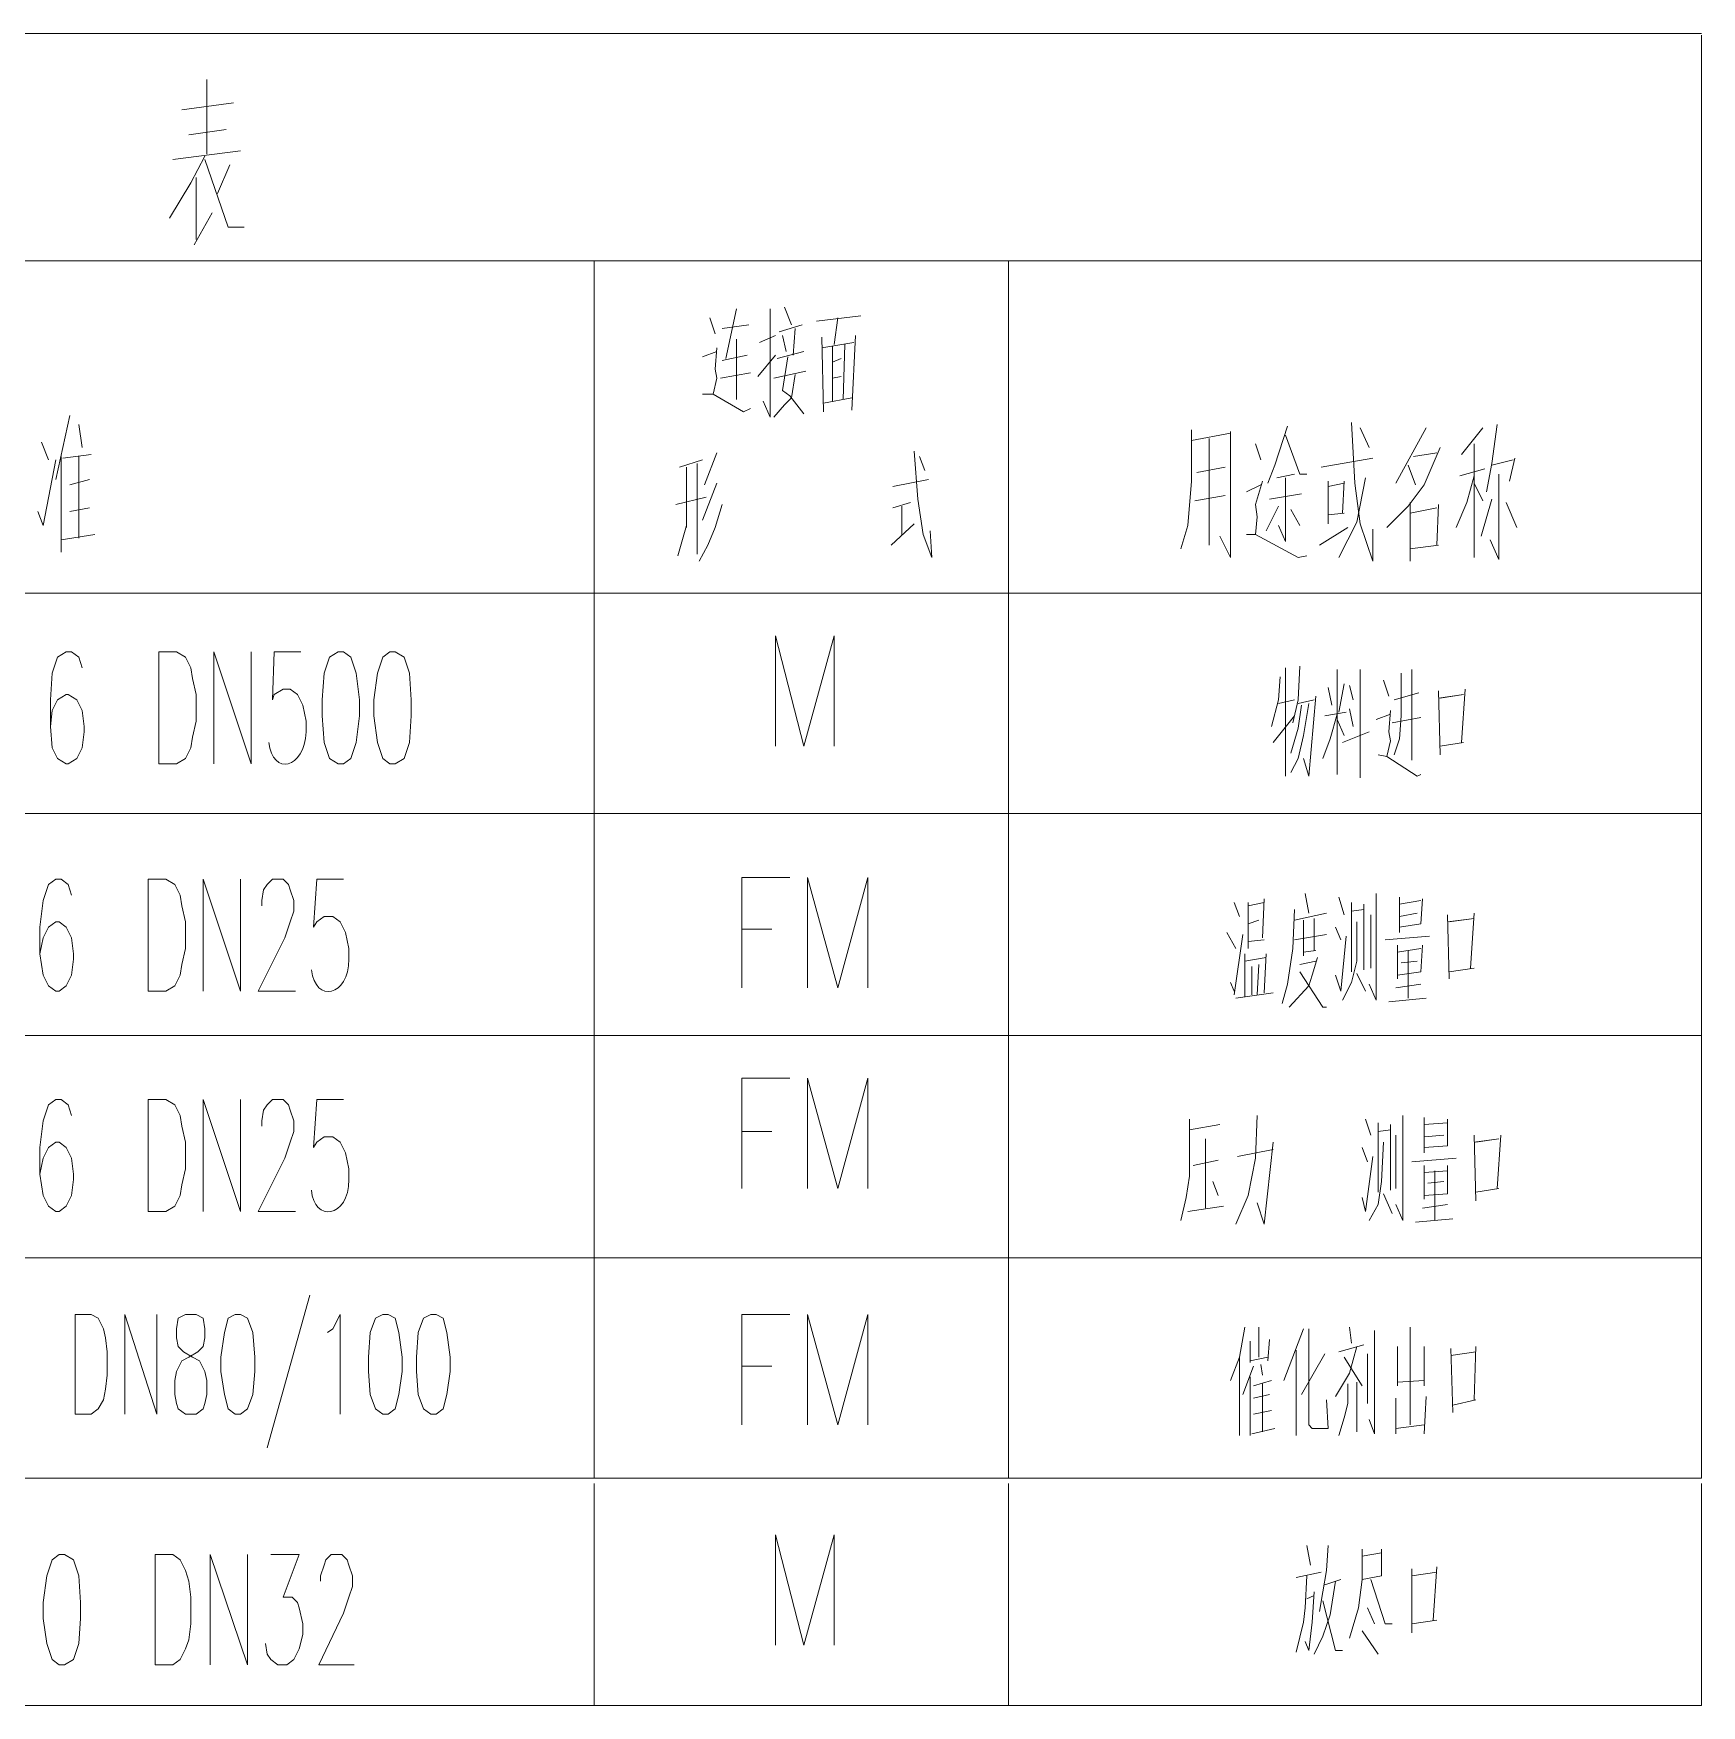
# Model space of a CAD drawing. Header units: millimetres. Extents: x 0 to 1648, y 27 to 2331.
# Drawn here: x 943.7 to 1112.6, y 1446.5 to 1615.9 of the extents above; entities that cross this region are included whole.
import ezdxf

# ---------------------------------------------------------------- set-up
doc = ezdxf.new("R2010")
doc.units = ezdxf.units.MM
doc.layers.add('1', color=7, linetype='Continuous')

msp = doc.modelspace()

# ---------------------------------------------------------------- linework, layer by layer
at = {"layer": '1', "color": 0, "lineweight": 5}
for points in [[(775.98, 1615.911732), (1112.58, 1615.911732)], [(1112.58, 1615.731732), (1112.58, 1559.211732)], [(961.2, 1611.231732), (961.2, 1603.671732)], [(958.68, 1608.171732), (963.9, 1608.891732)], [(959.4, 1605.651732), (963.18, 1606.191732)], [(964.62, 1604.031732), (957.78, 1603.131732)], [(961.02, 1603.491732), (959.58, 1600.791732), (957.42, 1597.191732)], [(961.02, 1603.131732), (963.36, 1596.291732), (964.98, 1596.291732)], [(963.54, 1602.591732), (962.28, 1599.711732)], [(960.12, 1601.331732), (960.12, 1595.031732)], [(959.94, 1594.491732), (961.74, 1597.731732)], [(775.98, 1592.871732), (1112.58, 1592.871732)], [(1000.44, 1592.871732), (1000.44, 1559.211732)], [(1042.38, 1592.871732), (1042.38, 1559.211732)], [(1012.14, 1587.111732), (1012.68, 1585.491732)], [(1014.84, 1588.011732), (1013.76, 1582.971732)], [(1018.26, 1588.011732), (1018.26, 1577.031732), (1017.54, 1578.651732)], [(1019.7, 1588.191732), (1020.42, 1586.391732)], [(1027.44, 1587.291732), (1022.94, 1586.751732)], [(1024.74, 1584.411732), (1025.1, 1587.111732)], [(1013.4, 1586.031732), (1016.1, 1586.391732)], [(1019.16, 1585.671732), (1021.5, 1586.391732)], [(1020.78, 1586.031732), (1020.6, 1583.331732)], [(1012.86, 1584.051732), (1012.68, 1581.891732), (1012.86, 1580.991732), (1012.5, 1579.371732)], [(1014.84, 1584.951732), (1014.84, 1578.831732)], [(1018.8, 1585.311732), (1017.18, 1584.591732)], [(1019.88, 1583.691732), (1019.52, 1585.311732)], [(1023.48, 1585.131732), (1023.66, 1577.571732)], [(1026.72, 1584.591732), (1023.48, 1584.051732)], [(1024.56, 1584.231732), (1024.56, 1578.651732)], [(1025.82, 1584.411732), (1025.64, 1578.831732)], [(1026.54, 1577.751732), (1026.9, 1585.311732)], [(1011.42, 1583.151732), (1012.86, 1583.691732)], [(1013.4, 1582.791732), (1015.92, 1583.331732)], [(1017, 1581.171732), (1018.8, 1583.331732)], [(1021.68, 1583.691732), (1018.98, 1582.971732)], [(1020.06, 1583.151732), (1019.52, 1579.731732)], [(1025.46, 1582.971732), (1024.56, 1582.611732)], [(1013.22, 1580.991732), (1016.28, 1581.531732)], [(1018.62, 1580.991732), (1021.86, 1581.711732)], [(1020.78, 1581.351732), (1020.42, 1579.011732)], [(1024.56, 1580.991732), (1025.46, 1581.171732)], [(1011.42, 1579.371732), (1012.5, 1579.371732)], [(1012.5, 1579.371732), (1015.56, 1577.571732), (1016.28, 1577.931732)], [(1018.62, 1577.031732), (1019.7, 1578.291732), (1020.42, 1579.011732)], [(1020.24, 1579.191732), (1019.52, 1579.731732)], [(1020.24, 1579.191732), (1021.68, 1577.391732)], [(1023.66, 1578.471732), (1026.54, 1579.011732)], [(947.34, 1577.211732), (945.9, 1570.731732)], [(948.24, 1576.311732), (948.6, 1573.971732)], [(1059.84, 1563.711732), (1060.56, 1566.051732), (1060.92, 1570.551732), (1060.92, 1575.771732)], [(1060.92, 1574.691732), (1064.88, 1575.411732)], [(1064.88, 1575.591732), (1064.88, 1562.811732), (1063.8, 1564.971732)], [(1070.64, 1576.131732), (1069.38, 1572.171732), (1068.66, 1570.371732)], [(1077.12, 1576.491732), (1077.48, 1570.371732), (1078.02, 1566.231732), (1079.28, 1562.451732), (1079.28, 1565.691732)], [(1078.02, 1575.951732), (1078.92, 1573.971732)], [(1084.68, 1575.951732), (1081.62, 1570.371732)], [(1090.44, 1575.951732), (1088.28, 1573.251732)], [(1091.88, 1576.311732), (1091.34, 1572.351732), (1090.8, 1569.471732)], [(945.18, 1572.711732), (944.46, 1574.511732)], [(1033.2, 1568.751732), (1032.84, 1573.611732)], [(1062.72, 1564.071732), (1062.72, 1574.871732)], [(1067.4, 1574.331732), (1067.94, 1572.711732)], [(1070.46, 1575.231732), (1071.9, 1571.271732), (1072.62, 1571.271732)], [(1086.12, 1573.971732), (1084.5, 1570.191732), (1082.88, 1568.031732)], [(1089.54, 1574.331732), (1089.54, 1562.811732)], [(944.1, 1567.491732), (944.64, 1566.051732), (945.9, 1572.711732)], [(946.44, 1573.071732), (946.44, 1563.351732)], [(946.62, 1572.891732), (949.5, 1573.251732)], [(948.24, 1573.071732), (948.24, 1564.791732)], [(1009.08, 1571.991732), (1011.42, 1572.711732)], [(1009.8, 1571.991732), (1009.8, 1568.031732)], [(1010.88, 1572.351732), (1010.88, 1563.171732)], [(1012.86, 1573.431732), (1011.6, 1570.191732)], [(1033.38, 1573.071732), (1033.92, 1571.631732)], [(1061.46, 1571.451732), (1064.34, 1571.991732)], [(1074.06, 1571.991732), (1079.28, 1572.891732)], [(1082.88, 1572.171732), (1083.6, 1570.191732)], [(1083.42, 1573.071732), (1085.76, 1573.431732)], [(1091.34, 1572.171732), (1093.5, 1572.711732)], [(1093.68, 1572.891732), (1093.14, 1570.551732)], [(947.34, 1570.191732), (949.32, 1570.731732)], [(1012.86, 1570.371732), (1011.42, 1566.591732)], [(1030.68, 1570.011732), (1034.28, 1570.731732)], [(1068.12, 1570.551732), (1067.4, 1568.211732), (1067.58, 1566.951732), (1067.4, 1565.151732), (1066.5, 1565.151732)], [(1066.5, 1569.471732), (1067.94, 1570.191732)], [(1069.56, 1570.911732), (1071.36, 1571.271732)], [(1070.46, 1570.911732), (1070.46, 1564.431732), (1069.74, 1566.051732)], [(1074.78, 1570.551732), (1074.78, 1566.231732)], [(1074.78, 1570.011732), (1076.4, 1570.371732)], [(1078.56, 1570.911732), (1077.66, 1566.411732), (1075.86, 1562.811732)], [(1076.4, 1570.551732), (1076.22, 1567.311732)], [(1089.54, 1571.091732), (1088.82, 1568.391732), (1087.74, 1565.871732)], [(1088.1, 1571.091732), (1090.62, 1571.811732)], [(1089.54, 1570.371732), (1090.44, 1568.571732)], [(1092.06, 1571.271732), (1092.06, 1562.631732), (1091.16, 1564.611732)], [(1008.72, 1568.211732), (1011.78, 1568.931732)], [(1033.2, 1568.751732), (1033.74, 1565.151732), (1034.64, 1562.811732), (1034.46, 1565.511732)], [(1064.34, 1569.111732), (1061.28, 1568.571732)], [(1068.84, 1568.751732), (1072.08, 1569.291732)], [(1091.34, 1568.751732), (1090.26, 1564.971732)], [(947.34, 1567.491732), (949.32, 1567.851732)], [(1009.8, 1565.871732), (1009.8, 1568.031732)], [(1013.4, 1568.211732), (1012.68, 1565.871732), (1011.96, 1564.071732), (1011.06, 1562.451732)], [(1030.68, 1567.851732), (1032.48, 1568.391732)], [(1031.58, 1568.031732), (1031.58, 1565.151732)], [(1069.74, 1568.031732), (1068.48, 1565.511732)], [(1071, 1567.671732), (1071.9, 1566.051732)], [(1076.4, 1567.311732), (1074.78, 1567.131732)], [(1082.88, 1568.031732), (1080.72, 1565.871732)], [(1083.06, 1568.391732), (1083.06, 1562.451732)], [(1083.06, 1567.311732), (1085.76, 1567.851732)], [(1085.76, 1564.071732), (1085.94, 1568.211732)], [(1092.78, 1568.391732), (1093.86, 1565.871732)], [(946.44, 1564.611732), (949.86, 1565.151732)], [(1009.8, 1566.051732), (1008.9, 1562.991732)], [(1030.5, 1564.071732), (1032.84, 1566.231732)], [(1067.4, 1565.151732), (1071.72, 1562.811732), (1072.62, 1562.991732)], [(1073.88, 1564.071732), (1076.76, 1565.871732)], [(1083.06, 1563.711732), (1085.94, 1564.071732)], [(1112.58, 1559.211732), (775.98, 1559.211732)], [(1000.44, 1559.211732), (1000.44, 1536.891732)], [(1042.38, 1559.211732), (1042.38, 1536.891732)], [(1112.58, 1536.891732), (1112.58, 1559.211732)], [(948.6, 1551.651732), (948.24, 1552.731732), (947.52, 1553.271732), (946.98, 1553.271732), (946.08, 1552.731732), (945.54, 1551.111732), (945.36, 1548.411732), (945.36, 1545.711732), (945.54, 1543.551732), (946.08, 1542.471732), (946.98, 1541.931732), (947.16, 1541.931732), (948.06, 1542.471732), (948.6, 1543.551732), (948.78, 1545.171732), (948.78, 1545.711732), (948.6, 1547.331732), (948.06, 1548.411732), (947.16, 1548.951732), (946.98, 1548.951732), (946.08, 1548.411732), (945.54, 1547.331732), (945.36, 1545.711732)], [(956.34, 1541.931732), (956.34, 1553.271732), (958.14, 1553.271732), (959.04, 1552.731732), (959.58, 1551.651732), (959.76, 1550.571732), (960.12, 1548.951732), (960.12, 1546.251732), (959.76, 1544.631732), (959.58, 1543.551732), (959.04, 1542.471732), (958.14, 1541.931732), (956.34, 1541.931732)], [(961.92, 1541.931732), (961.92, 1553.271732), (965.7, 1541.931732), (965.7, 1553.271732)], [(974.52, 1553.271732), (973.62, 1552.731732), (973.08, 1551.111732), (972.9, 1548.411732), (972.9, 1546.791732), (973.08, 1544.091732), (973.62, 1542.471732), (974.52, 1541.931732), (975.06, 1541.931732), (975.78, 1542.471732), (976.32, 1544.091732), (976.68, 1546.791732), (976.68, 1548.411732), (976.32, 1551.111732), (975.78, 1552.731732), (975.06, 1553.271732), (974.52, 1553.271732)], [(979.74, 1553.271732), (979.02, 1552.731732), (978.48, 1551.111732), (978.12, 1548.411732), (978.12, 1546.791732), (978.48, 1544.091732), (979.02, 1542.471732), (979.74, 1541.931732), (980.28, 1541.931732), (981.18, 1542.471732), (981.72, 1544.091732), (981.9, 1546.791732), (981.9, 1548.411732), (981.72, 1551.111732), (981.18, 1552.731732), (980.28, 1553.271732), (979.74, 1553.271732)], [(1018.8, 1543.731732), (1018.8, 1554.891732), (1021.68, 1543.731732), (1024.74, 1554.891732), (1024.74, 1543.731732)], [(1070.46, 1551.651732), (1070.46, 1540.671732)], [(1071.9, 1551.831732), (1071.72, 1548.411732), (1071.18, 1546.071732)], [(1069.92, 1550.751732), (1069.74, 1548.411732), (1069.02, 1545.711732)], [(1075.68, 1551.471732), (1075.68, 1540.851732)], [(1076.4, 1550.031732), (1075.86, 1547.151732)], [(1076.94, 1549.851732), (1077.3, 1548.411732)], [(1078.02, 1540.491732), (1078.02, 1551.471732)], [(1080.36, 1550.391732), (1080.9, 1548.771732)], [(1082.16, 1551.111732), (1082.16, 1546.791732), (1081.98, 1544.451732), (1081.44, 1542.831732)], [(1083.24, 1542.291732), (1083.24, 1551.471732)], [(1069.74, 1548.051732), (1071.36, 1548.411732)], [(1071.72, 1548.051732), (1073.34, 1548.411732)], [(1073.52, 1548.771732), (1072.8, 1540.671732), (1072.26, 1542.471732)], [(1074.78, 1549.671732), (1075.14, 1547.871732)], [(1081.44, 1548.411732), (1083.96, 1549.131732)], [(1085.94, 1549.311732), (1086.12, 1542.831732)], [(1085.94, 1548.591732), (1088.46, 1548.951732)], [(1086.12, 1548.591732), (1088.46, 1548.951732)], [(1088.28, 1544.091732), (1088.64, 1549.491732)], [(1069.2, 1544.091732), (1071.36, 1546.791732)], [(1071, 1543.011732), (1071.72, 1545.531732), (1072.08, 1547.871732)], [(1072.8, 1548.051732), (1072.26, 1544.811732)], [(1075.68, 1546.971732), (1074.96, 1544.451732), (1074.24, 1542.471732)], [(1074.42, 1546.791732), (1076.58, 1547.151732)], [(1076.94, 1547.511732), (1077.3, 1545.711732)], [(1079.64, 1546.431732), (1081.08, 1546.971732)], [(1081.08, 1547.331732), (1080.9, 1545.171732), (1081.08, 1544.271732), (1080.72, 1542.651732), (1079.82, 1542.831732)], [(1081.26, 1546.071732), (1084.14, 1546.611732)], [(1072.26, 1544.811732), (1071.72, 1542.471732), (1071, 1541.031732)], [(1075.68, 1546.431732), (1076.4, 1544.811732)], [(1076.22, 1544.091732), (1078.92, 1545.171732)], [(1086.12, 1543.731732), (1088.46, 1544.091732)], [(1080.72, 1542.651732), (1083.78, 1540.671732)], [(1083.78, 1540.671732), (1084.14, 1540.851732)], [(775.98, 1536.891732), (1112.58, 1536.891732)], [(1000.44, 1536.891732), (1000.44, 1514.391732)], [(1042.38, 1536.891732), (1042.38, 1514.391732)], [(1112.58, 1514.391732), (1112.58, 1536.891732)], [(947.52, 1528.611732), (947.16, 1529.691732), (946.44, 1530.231732), (945.9, 1530.231732), (945.18, 1529.691732), (944.64, 1528.071732), (944.28, 1525.371732), (944.28, 1522.671732), (944.64, 1520.511732), (945.18, 1519.431732), (945.9, 1518.891732), (946.26, 1518.891732), (946.98, 1519.431732), (947.52, 1520.511732), (947.7, 1522.131732), (947.7, 1522.671732), (947.52, 1524.291732), (946.98, 1525.371732), (946.26, 1525.911732), (945.9, 1525.911732), (945.18, 1525.371732), (944.64, 1524.291732), (944.28, 1522.671732)], [(955.26, 1518.891732), (955.26, 1530.231732), (957.06, 1530.231732), (957.96, 1529.691732), (958.5, 1528.611732), (958.68, 1527.531732), (959.04, 1525.911732), (959.04, 1523.211732), (958.68, 1521.591732), (958.5, 1520.511732), (957.96, 1519.431732), (957.06, 1518.891732), (955.26, 1518.891732)], [(960.84, 1518.891732), (960.84, 1530.231732), (964.62, 1518.891732), (964.62, 1530.231732)], [(966.78, 1527.531732), (966.78, 1528.071732), (966.96, 1529.151732), (967.32, 1529.691732), (967.86, 1530.231732), (968.94, 1530.231732), (969.48, 1529.691732), (969.66, 1529.151732), (970.02, 1528.071732), (970.02, 1526.991732), (969.66, 1525.911732), (969.12, 1524.291732), (966.42, 1518.891732), (970.2, 1518.891732)], [(1015.38, 1519.251732), (1015.38, 1530.411732), (1020.24, 1530.411732)], [(1022.04, 1519.251732), (1022.04, 1530.411732), (1025.1, 1519.251732), (1028.16, 1530.411732), (1028.16, 1519.251732)], [(1065.24, 1527.891732), (1065.78, 1526.451732)], [(1068.3, 1527.891732), (1066.68, 1527.531732)], [(1066.68, 1527.891732), (1066.68, 1523.211732)], [(1068.3, 1528.251732), (1068.12, 1524.291732)], [(1072.44, 1528.791732), (1072.8, 1526.811732)], [(1075.86, 1528.431732), (1076.4, 1526.631732)], [(1077.12, 1520.871732), (1077.12, 1527.891732)], [(1079.64, 1528.791732), (1079.64, 1517.991732), (1078.92, 1519.611732)], [(1081.98, 1528.431732), (1081.98, 1524.831732)], [(1081.98, 1527.711732), (1084.14, 1528.071732)], [(1084.32, 1528.251732), (1084.14, 1525.731732)], [(1071.36, 1527.171732), (1071.18, 1523.211732), (1070.64, 1519.611732), (1070.1, 1517.631732)], [(1071.36, 1526.091732), (1074.6, 1526.811732)], [(1073.34, 1523.031732), (1073.34, 1526.271732)], [(1077.12, 1526.991732), (1078.38, 1527.171732)], [(1078.38, 1527.711732), (1078.38, 1521.051732)], [(1079.1, 1521.231732), (1079.1, 1526.631732)], [(1081.98, 1526.451732), (1083.78, 1526.811732)], [(1086.84, 1526.631732), (1087.02, 1520.151732)], [(1086.84, 1525.911732), (1089.54, 1526.271732)], [(1087.02, 1525.911732), (1089.54, 1526.271732)], [(1089.18, 1521.231732), (1089.54, 1526.811732)], [(1015.38, 1525.191732), (1018.44, 1525.191732)], [(1064.52, 1524.831732), (1065.42, 1523.211732)], [(1065.24, 1518.531732), (1066.14, 1524.651732)], [(1066.68, 1525.731732), (1067.76, 1526.091732)], [(1071.36, 1524.111732), (1074.6, 1524.651732)], [(1072.26, 1526.091732), (1072.26, 1522.491732)], [(1075.5, 1525.371732), (1076.04, 1524.111732)], [(1076.58, 1524.471732), (1076.04, 1518.891732), (1075.5, 1520.511732)], [(1077.66, 1525.911732), (1077.66, 1521.951732)], [(1080.54, 1524.111732), (1085.04, 1524.471732)], [(1084.14, 1525.731732), (1081.98, 1525.371732)], [(1066.68, 1523.931732), (1068.3, 1524.111732)], [(1072.26, 1522.851732), (1073.52, 1523.031732)], [(1081.8, 1523.571732), (1081.8, 1520.151732)], [(1081.8, 1522.851732), (1084.14, 1523.211732)], [(1082.88, 1523.031732), (1082.88, 1518.171732)], [(1084.32, 1523.571732), (1084.14, 1520.871732)], [(1066.32, 1522.671732), (1066.32, 1518.351732)], [(1068.48, 1522.311732), (1066.32, 1521.951732)], [(1067.04, 1521.411732), (1067.04, 1518.531732)], [(1067.58, 1518.531732), (1067.76, 1521.591732)], [(1068.48, 1522.671732), (1068.3, 1518.711732)], [(1070.82, 1517.271732), (1072.8, 1519.431732), (1073.16, 1520.511732), (1073.7, 1522.311732)], [(1071.9, 1521.591732), (1073.52, 1521.951732)], [(1076.22, 1517.991732), (1077.12, 1519.791732), (1077.66, 1521.951732)], [(1082.16, 1521.771732), (1083.78, 1521.951732)], [(1087.02, 1520.871732), (1089.54, 1521.231732)], [(1064.88, 1519.791732), (1065.24, 1518.891732)], [(1071.9, 1520.871732), (1074.24, 1517.271732), (1074.6, 1517.271732)], [(1078.56, 1518.891732), (1077.66, 1520.691732)], [(1081.62, 1519.251732), (1084.14, 1519.611732)], [(1084.14, 1520.871732), (1081.8, 1520.511732)], [(1065.42, 1518.171732), (1069.2, 1518.711732)], [(1080.9, 1517.811732), (1084.68, 1518.171732)], [(775.98, 1514.391732), (1112.58, 1514.391732)], [(1000.44, 1514.391732), (1000.44, 1469.571732)], [(1042.38, 1514.391732), (1042.38, 1469.571732)], [(1112.58, 1514.391732), (1112.58, 1469.571732)], [(1015.38, 1498.911732), (1015.38, 1510.071732), (1020.24, 1510.071732)], [(1022.04, 1498.911732), (1022.04, 1510.071732), (1025.1, 1498.911732), (1028.16, 1510.071732), (1028.16, 1498.911732)], [(947.52, 1506.291732), (947.16, 1507.371732), (946.44, 1507.911732), (945.9, 1507.911732), (945.18, 1507.371732), (944.64, 1505.751732), (944.28, 1503.051732), (944.28, 1500.351732), (944.64, 1498.191732), (945.18, 1497.111732), (945.9, 1496.571732), (946.26, 1496.571732), (946.98, 1497.111732), (947.52, 1498.191732), (947.7, 1499.811732), (947.7, 1500.351732), (947.52, 1501.971732), (946.98, 1503.051732), (946.26, 1503.591732), (945.9, 1503.591732), (945.18, 1503.051732), (944.64, 1501.971732), (944.28, 1500.351732)], [(955.26, 1496.571732), (955.26, 1507.911732), (957.06, 1507.911732), (957.96, 1507.371732), (958.5, 1506.291732), (958.68, 1505.211732), (959.04, 1503.591732), (959.04, 1500.891732), (958.68, 1499.271732), (958.5, 1498.191732), (957.96, 1497.111732), (957.06, 1496.571732), (955.26, 1496.571732)], [(960.84, 1496.571732), (960.84, 1507.911732), (964.62, 1496.571732), (964.62, 1507.911732)], [(966.78, 1505.211732), (966.78, 1505.751732), (966.96, 1506.831732), (967.32, 1507.371732), (967.86, 1507.911732), (968.94, 1507.911732), (969.48, 1507.371732), (969.66, 1506.831732), (970.02, 1505.751732), (970.02, 1504.671732), (969.66, 1503.591732), (969.12, 1501.971732), (966.42, 1496.571732), (970.2, 1496.571732)], [(1060.74, 1505.931732), (1060.74, 1500.171732), (1060.38, 1498.011732), (1059.84, 1495.671732)], [(1067.58, 1506.291732), (1067.4, 1501.971732), (1066.68, 1498.191732), (1065.42, 1495.311732)], [(1078.56, 1505.931732), (1079.1, 1504.311732)], [(1082.34, 1506.291732), (1082.34, 1495.671732), (1081.62, 1497.291732)], [(1084.5, 1506.111732), (1084.5, 1502.511732)], [(1086.84, 1505.931732), (1086.84, 1503.231732)], [(1015.38, 1504.671732), (1018.44, 1504.671732)], [(1060.74, 1504.851732), (1063.8, 1505.391732)], [(1079.82, 1498.551732), (1079.82, 1505.571732)], [(1079.82, 1504.671732), (1081.08, 1504.851732)], [(1081.08, 1505.391732), (1081.08, 1498.731732)], [(1081.62, 1498.911732), (1081.62, 1504.311732)], [(1084.5, 1505.391732), (1086.84, 1505.571732)], [(1084.5, 1504.131732), (1086.48, 1504.311732)], [(1089.54, 1504.311732), (1089.72, 1497.651732)], [(1091.88, 1498.911732), (1092.24, 1504.311732)], [(1062.36, 1496.931732), (1062.36, 1503.951732)], [(1065.6, 1502.151732), (1069.2, 1502.871732)], [(1069.2, 1503.591732), (1068.3, 1495.311732), (1067.58, 1497.471732)], [(1078.2, 1503.051732), (1078.74, 1501.611732)], [(1080.36, 1503.591732), (1080.18, 1499.631732)], [(1086.84, 1503.231732), (1084.5, 1503.051732)], [(1089.54, 1503.591732), (1092.06, 1503.951732)], [(1089.72, 1503.591732), (1092.06, 1503.951732)], [(1061.1, 1501.251732), (1063.62, 1501.791732)], [(1079.28, 1502.151732), (1078.56, 1496.571732), (1078.2, 1498.011732)], [(1083.24, 1501.611732), (1087.74, 1501.971732)], [(1084.5, 1501.251732), (1084.5, 1497.831732)], [(1084.5, 1500.531732), (1086.84, 1500.711732)], [(1085.58, 1500.711732), (1085.58, 1495.671732)], [(1086.84, 1501.251732), (1086.84, 1498.371732)], [(1063.08, 1499.631732), (1063.62, 1498.191732)], [(1078.92, 1495.671732), (1079.82, 1497.291732), (1080.18, 1499.631732)], [(1084.86, 1499.451732), (1086.48, 1499.631732)], [(1081.26, 1496.391732), (1080.36, 1498.371732)], [(1086.84, 1498.371732), (1084.5, 1498.191732)], [(1089.72, 1498.551732), (1092.06, 1498.911732)], [(1060.56, 1496.571732), (1064.16, 1497.111732)], [(1083.6, 1495.491732), (1087.38, 1495.851732)], [(1084.32, 1496.931732), (1086.84, 1497.291732)], [(775.98, 1491.891732), (1112.58, 1491.891732)], [(971.64, 1488.111732), (967.32, 1472.631732)], [(947.88, 1476.051732), (947.88, 1486.131732), (949.5, 1486.131732), (950.22, 1485.771732), (950.76, 1484.691732), (950.94, 1483.791732), (951.12, 1482.351732), (951.12, 1480.011732), (950.94, 1478.571732), (950.76, 1477.491732), (950.22, 1476.591732), (949.5, 1476.051732), (947.88, 1476.051732)], [(952.92, 1476.051732), (952.92, 1486.131732), (956.16, 1476.051732), (956.16, 1486.131732)], [(959.04, 1486.131732), (958.32, 1485.771732), (958.14, 1484.691732), (958.14, 1483.791732), (958.32, 1482.891732), (958.86, 1482.351732), (959.76, 1481.811732), (960.48, 1481.451732), (961.02, 1480.371732), (961.2, 1479.471732), (961.2, 1478.031732), (961.02, 1477.131732), (960.84, 1476.591732), (960.12, 1476.051732), (959.04, 1476.051732), (958.32, 1476.591732), (958.14, 1477.131732), (957.96, 1478.031732), (957.96, 1479.471732), (958.14, 1480.371732), (958.68, 1481.451732), (959.4, 1481.811732), (960.3, 1482.351732), (960.84, 1482.891732), (961.02, 1483.791732), (961.02, 1484.691732), (960.84, 1485.771732), (960.12, 1486.131732), (959.04, 1486.131732)], [(964.08, 1486.131732), (963.36, 1485.771732), (963, 1484.331732), (962.64, 1481.811732), (962.64, 1480.371732), (963, 1478.031732), (963.36, 1476.591732), (964.08, 1476.051732), (964.62, 1476.051732), (965.34, 1476.591732), (965.88, 1478.031732), (966.06, 1480.371732), (966.06, 1481.811732), (965.88, 1484.331732), (965.34, 1485.771732), (964.62, 1486.131732), (964.08, 1486.131732)], [(973.44, 1484.331732), (973.98, 1484.691732), (974.7, 1486.131732), (974.7, 1476.051732)], [(979.02, 1486.131732), (978.3, 1485.771732), (977.76, 1484.331732), (977.58, 1481.811732), (977.58, 1480.371732), (977.76, 1478.031732), (978.3, 1476.591732), (979.02, 1476.051732), (979.56, 1476.051732), (980.28, 1476.591732), (980.64, 1478.031732), (981, 1480.371732), (981, 1481.811732), (980.64, 1484.331732), (980.28, 1485.771732), (979.56, 1486.131732), (979.02, 1486.131732)], [(983.88, 1486.131732), (983.16, 1485.771732), (982.62, 1484.331732), (982.44, 1481.811732), (982.44, 1480.371732), (982.62, 1478.031732), (983.16, 1476.591732), (983.88, 1476.051732), (984.42, 1476.051732), (985.14, 1476.591732), (985.5, 1478.031732), (985.86, 1480.371732), (985.86, 1481.811732), (985.5, 1484.331732), (985.14, 1485.771732), (984.42, 1486.131732), (983.88, 1486.131732)], [(1015.38, 1474.971732), (1015.38, 1486.131732), (1020.24, 1486.131732)], [(1022.04, 1474.971732), (1022.04, 1486.131732), (1025.1, 1474.971732), (1028.16, 1486.131732), (1028.16, 1474.971732)], [(1066.32, 1484.871732), (1065.78, 1481.811732), (1064.88, 1479.471732)], [(1067.76, 1484.871732), (1067.76, 1481.811732)], [(1072.26, 1484.691732), (1070.28, 1479.471732)], [(1072.8, 1484.691732), (1072.8, 1474.971732), (1073.16, 1474.611732), (1074.78, 1474.611732), (1074.6, 1477.491732)], [(1076.94, 1484.871732), (1077.12, 1483.251732)], [(1079.46, 1484.511732), (1079.46, 1474.971732), (1079.46, 1474.071732), (1078.92, 1475.511732)], [(1083.06, 1484.871732), (1083.06, 1474.971732)], [(1066.86, 1483.431732), (1066.86, 1481.271732)], [(1068.84, 1483.611732), (1068.66, 1481.451732)], [(1071.54, 1482.531732), (1071.54, 1473.891732)], [(1074.42, 1482.171732), (1072.08, 1478.031732)], [(1075.86, 1482.351732), (1078.38, 1483.071732)], [(1077.66, 1482.891732), (1076.94, 1480.191732)], [(1078.74, 1482.171732), (1078.74, 1477.131732)], [(1081.8, 1482.891732), (1081.8, 1478.931732)], [(1084.5, 1482.891732), (1084.5, 1478.931732)], [(1087.2, 1482.711732), (1087.38, 1476.231732)], [(1087.2, 1481.991732), (1089.72, 1482.351732)], [(1087.2, 1481.991732), (1089.72, 1482.351732)], [(1089.54, 1477.491732), (1089.72, 1482.891732)], [(1015.38, 1480.911732), (1018.44, 1480.911732)], [(1065.78, 1481.811732), (1065.78, 1473.891732)], [(1067.22, 1480.911732), (1066.14, 1478.031732)], [(1066.86, 1481.451732), (1068.66, 1481.811732)], [(1067.94, 1481.091732), (1068.12, 1480.011732)], [(1076.4, 1481.811732), (1078.2, 1478.931732)], [(1066.86, 1479.831732), (1066.86, 1473.891732)], [(1067.22, 1478.931732), (1069.02, 1479.471732)], [(1068.12, 1479.111732), (1068.12, 1474.251732)], [(1076.94, 1480.191732), (1075.5, 1477.851732)], [(1076.76, 1479.111732), (1076.76, 1477.131732), (1076.4, 1475.691732), (1075.86, 1473.891732)], [(1077.66, 1479.291732), (1077.66, 1474.251732)], [(1081.8, 1479.291732), (1084.5, 1479.471732)], [(1067.22, 1477.671732), (1068.84, 1478.031732)], [(1081.62, 1474.071732), (1081.62, 1477.671732)], [(1084.68, 1477.851732), (1084.5, 1474.071732)], [(1087.38, 1476.951732), (1089.72, 1477.491732)], [(1067.22, 1476.051732), (1069.02, 1476.411732)], [(1067.04, 1474.071732), (1069.38, 1474.611732)], [(1081.62, 1474.611732), (1084.5, 1474.971732)], [(775.98, 1469.571732), (1112.58, 1469.571732)], [(1000.44, 1469.031732), (1000.44, 1446.531732)], [(1042.38, 1469.031732), (1042.38, 1446.531732)], [(1112.58, 1446.531732), (1112.58, 1469.031732)], [(1018.8, 1452.651732), (1018.8, 1463.811732), (1021.68, 1452.651732), (1024.74, 1463.811732), (1024.74, 1452.651732)], [(946.26, 1461.831732), (945.54, 1461.291732), (945, 1459.671732), (944.64, 1456.971732), (944.64, 1455.351732), (945, 1452.831732), (945.54, 1451.211732), (946.26, 1450.671732), (946.8, 1450.671732), (947.7, 1451.211732), (948.24, 1452.831732), (948.42, 1455.351732), (948.42, 1456.971732), (948.24, 1459.671732), (947.7, 1461.291732), (946.8, 1461.831732), (946.26, 1461.831732)], [(955.98, 1450.671732), (955.98, 1461.831732), (957.78, 1461.831732), (958.5, 1461.291732), (959.04, 1460.211732), (959.4, 1459.131732), (959.58, 1457.511732), (959.58, 1454.811732), (959.4, 1453.191732), (959.04, 1452.291732), (958.5, 1451.211732), (957.78, 1450.671732), (955.98, 1450.671732)], [(961.56, 1450.671732), (961.56, 1461.831732), (965.34, 1450.671732), (965.34, 1461.831732)], [(967.68, 1461.831732), (970.56, 1461.831732), (968.94, 1457.511732), (969.84, 1457.511732), (970.38, 1456.971732), (970.56, 1456.431732), (970.92, 1454.811732), (970.92, 1453.731732), (970.56, 1452.291732), (970.02, 1451.211732), (969.3, 1450.671732), (968.4, 1450.671732), (967.68, 1451.211732), (967.32, 1451.751732), (967.14, 1452.831732)], [(972.72, 1459.131732), (972.72, 1459.671732), (973.08, 1460.751732), (973.26, 1461.291732), (973.8, 1461.831732), (974.88, 1461.831732), (975.42, 1461.291732), (975.6, 1460.751732), (975.96, 1459.671732), (975.96, 1458.591732), (975.6, 1457.511732), (975.06, 1455.891732), (972.54, 1450.671732), (976.14, 1450.671732)], [(1072.62, 1462.731732), (1072.98, 1460.751732)], [(1074.78, 1462.731732), (1074.6, 1460.211732), (1074.24, 1458.051732), (1073.88, 1456.071732)], [(1078.2, 1462.371732), (1078.2, 1459.311732), (1077.84, 1456.431732), (1076.94, 1453.371732)], [(1080.18, 1462.011732), (1078.2, 1461.651732)], [(1080.18, 1459.671732), (1080.18, 1462.371732)], [(1083.24, 1460.391732), (1083.24, 1453.911732)], [(1085.4, 1455.171732), (1085.76, 1460.571732)], [(1071.54, 1459.491732), (1074.06, 1460.031732)], [(1072.62, 1459.671732), (1072.44, 1456.431732), (1072.26, 1454.991732), (1071.54, 1451.931732)], [(1074.42, 1458.771732), (1076.04, 1459.311732)], [(1075.5, 1459.131732), (1074.96, 1455.711732)], [(1078.2, 1459.311732), (1080.18, 1459.671732)], [(1079.1, 1459.311732), (1080.54, 1454.811732), (1081.26, 1454.811732)], [(1083.24, 1459.671732), (1085.76, 1460.031732)], [(1083.24, 1459.671732), (1085.76, 1460.031732)], [(1073.34, 1458.051732), (1073.16, 1454.991732), (1072.8, 1452.111732), (1072.44, 1453.011732)], [(1072.62, 1457.331732), (1073.34, 1457.691732)], [(1074.24, 1457.151732), (1075.5, 1452.111732), (1076.22, 1452.111732)], [(1074.96, 1455.711732), (1074.24, 1453.551732)], [(1078.74, 1456.431732), (1079.46, 1454.811732)], [(1083.24, 1454.811732), (1085.76, 1455.171732)], [(1074.24, 1453.551732), (1073.34, 1451.751732)], [(1078.2, 1454.091732), (1079.82, 1451.751732)], [(775.98, 1446.531732), (1112.58, 1446.531732)]]:
    msp.add_lwpolyline(points, dxfattribs=at)
for points in [[(970.74, 1553.271732), (970.74, 1553.271732), (968.04, 1553.271732), (968.04, 1553.271732), (968.04, 1553.271732), (967.86, 1548.411732), (967.86, 1548.411732), (967.86, 1548.411732), (968.04, 1548.951732), (968.04, 1548.951732), (968.04, 1548.951732), (968.94, 1549.491732), (968.94, 1549.491732), (968.94, 1549.491732), (969.66, 1549.491732), (969.66, 1549.491732), (969.66, 1549.491732), (970.38, 1548.951732), (970.38, 1548.951732), (970.38, 1548.951732), (970.92, 1547.871732), (970.92, 1547.871732), (970.92, 1547.871732), (971.28, 1546.251732), (971.28, 1546.251732), (971.28, 1546.251732), (971.28, 1545.171732), (971.28, 1545.171732), (971.1, 1541.391732), (967.86, 1540.671732), (967.5, 1544.091732)], [(975.06, 1530.231732), (975.06, 1530.231732), (972.36, 1530.231732), (972.36, 1530.231732), (972.36, 1530.231732), (972, 1525.371732), (972, 1525.371732), (972, 1525.371732), (972.36, 1525.911732), (972.36, 1525.911732), (972.36, 1525.911732), (973.08, 1526.451732), (973.08, 1526.451732), (973.08, 1526.451732), (973.98, 1526.451732), (973.98, 1526.451732), (973.98, 1526.451732), (974.7, 1525.911732), (974.7, 1525.911732), (974.7, 1525.911732), (975.24, 1524.831732), (975.24, 1524.831732), (975.24, 1524.831732), (975.6, 1523.211732), (975.6, 1523.211732), (975.6, 1523.211732), (975.6, 1522.131732), (975.6, 1522.131732), (975.6, 1518.351732), (972.18, 1517.631732), (971.82, 1521.051732)], [(975.06, 1507.911732), (975.06, 1507.911732), (972.36, 1507.911732), (972.36, 1507.911732), (972.36, 1507.911732), (972, 1503.051732), (972, 1503.051732), (972, 1503.051732), (972.36, 1503.591732), (972.36, 1503.591732), (972.36, 1503.591732), (973.08, 1504.131732), (973.08, 1504.131732), (973.08, 1504.131732), (973.98, 1504.131732), (973.98, 1504.131732), (973.98, 1504.131732), (974.7, 1503.591732), (974.7, 1503.591732), (974.7, 1503.591732), (975.24, 1502.511732), (975.24, 1502.511732), (975.24, 1502.511732), (975.6, 1500.891732), (975.6, 1500.891732), (975.6, 1500.891732), (975.6, 1499.811732), (975.6, 1499.811732), (975.6, 1495.851732), (972, 1495.491732), (971.82, 1498.731732)]]:
    msp.add_open_spline(points, degree=3, knots=[0, 0, 0, 0, 1, 1, 1, 2, 2, 2, 3, 3, 3, 4, 4, 4, 5, 5, 5, 6, 6, 6, 7, 7, 7, 8, 8, 8, 9, 9, 9, 10, 10, 10, 10], dxfattribs=at)

doc.saveas('drawing.dxf')
